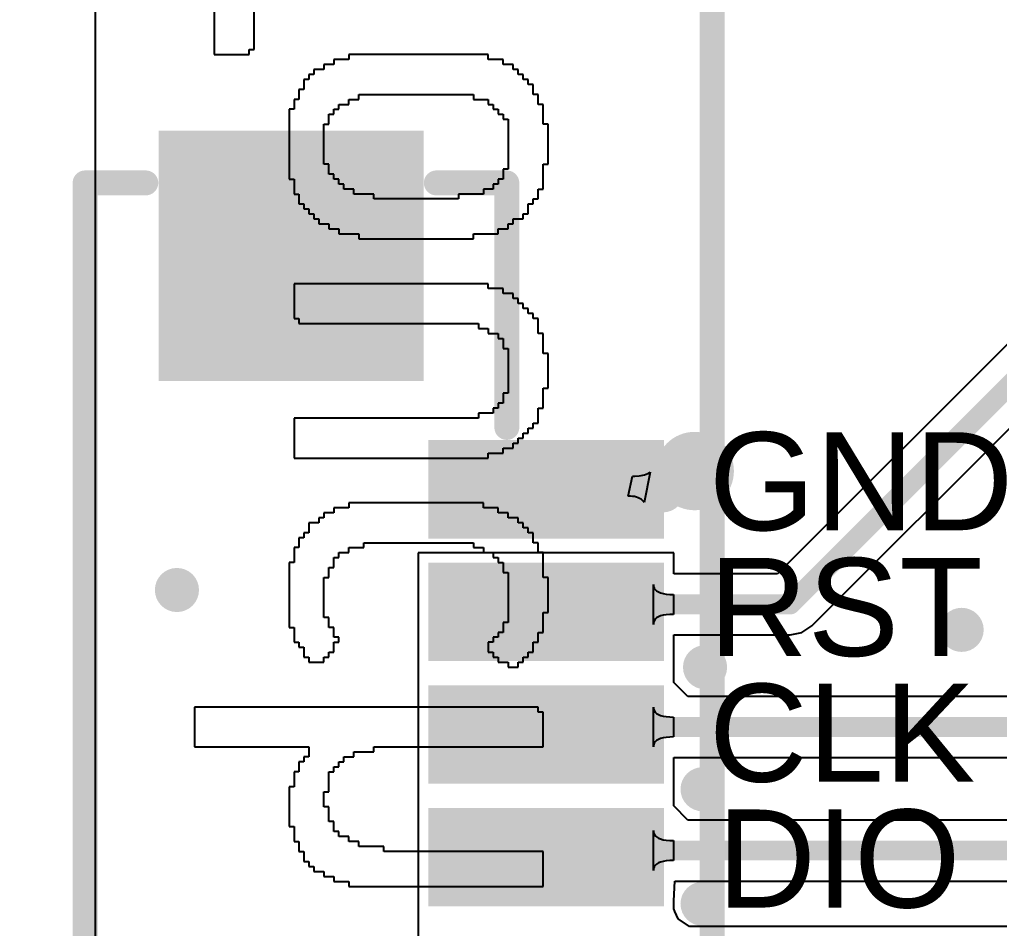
# Model space of a CAD drawing. Header units: millimetres. Extents: x -27 to 79, y -14 to 66.
# Drawn here: x -3.56 to 6.43, y 29.14 to 38.4 of the extents above; entities that cross this region are included whole.
import ezdxf

# ---------------------------------------------------------------- set-up
doc = ezdxf.new("R2010")
doc.units = ezdxf.units.MM
for name, color, linetype in [('BottomLayer', 5, 'Continuous'), ('BottomOverlay', 54, 'Continuous'), ('Mechanical15', 56, 'Continuous'), ('TopLayer', 1, 'Continuous'), ('TopOverlay', 2, 'Continuous'), ('TopPaste', 8, 'Continuous'), ('TopSolder', 216, 'Continuous'), ('ViaHoleLayer', 16, 'Continuous')]:
    doc.layers.add(name, color=color, linetype=linetype)
doc.styles.add('Arial', font='arial.ttf', dxfattribs={"height": 0.2})
doc.dimstyles.new('ISO-25', dxfattribs={"dimtxt": 2.5, "dimasz": 2.5, "dimexe": 1.25, "dimexo": 0.625, "dimtad": 1, "dimtxsty": 'Standard', "dimcen": 2.5, "dimadec": 0, "dimazin": 0, "dimtfac": 1, "dimtmove": 0, "dimatfit": 3, "dimfxl": 1, "dimarcsym": 0})

# ---------------------------------------------------------------- blocks, each defined once
blk = doc.blocks.new('*D3')
at = {"color": 0, "lineweight": -2, "transparency": 16777216}
for p, q in [((-0.625, 45), (-14.73, 45)), ((-13.48, 42.5), (-13.48, 2.5)), ((-0.625, 0), (-14.73, 0))]:
    blk.add_line(p, q, dxfattribs=at)
at = {"color": 0, "transparency": 16777216}
for points in [[(-13.8967, 42.5), (-13.0634, 42.5), (-13.48, 45)], [(-13.8967, 2.5), (-13.0634, 2.5), (-13.48, 0)]]:
    blk.add_solid(points, dxfattribs=at)
at = {"layer": 'Defpoints', "color": 0, "transparency": 16777216}
for p in [(0, 45), (0, 0), (-13.48, 0)]:
    blk.add_point(p, dxfattribs=at)
at = {"color": 0, "transparency": 16777216, "insert": (-15.355, 22.5), "char_height": 2.5, "attachment_point": 5, "rotation": 90}
blk.add_mtext('45', dxfattribs=at)
blk = doc.blocks.new('*D5')
at = {"color": 0, "lineweight": -2, "transparency": 16777216}
for p, q in [((-0.625, 47.7863), (-24.5995, 47.7863)), ((-23.3495, 45.2863), (-23.3495, -0.2863)), ((-0.625, -2.7863), (-24.5995, -2.7863))]:
    blk.add_line(p, q, dxfattribs=at)
at = {"color": 0, "transparency": 16777216}
for points in [[(-23.7662, 45.2863), (-22.9328, 45.2863), (-23.3495, 47.7863)], [(-23.7662, -0.2863), (-22.9328, -0.2863), (-23.3495, -2.7863)]]:
    blk.add_solid(points, dxfattribs=at)
at = {"layer": 'Defpoints', "color": 0, "transparency": 16777216}
for p in [(0, 47.7863), (-23.3495, -2.7863), (0, -2.7863)]:
    blk.add_point(p, dxfattribs=at)
at = {"color": 0, "transparency": 16777216, "insert": (-25.4328, 22.5), "char_height": 2.5, "attachment_point": 5, "rotation": 90}
blk.add_mtext('50,57', dxfattribs=at)

msp = doc.modelspace()

# ---------------------------------------------------------------- hatches: boundary and pattern name
at = {"layer": 'BottomLayer'}
h = msp.add_hatch(color=5, dxfattribs=at)
edge = h.paths.add_edge_path()
edge.add_arc((2.9957, 33.6027), 0.225, 0, 360)
h = msp.add_hatch(color=5, dxfattribs=at)
edge = h.paths.add_edge_path()
edge.add_arc((-1.9573, 32.5867), 0.225, 0, 360)
h = msp.add_hatch(color=5, dxfattribs=at)
edge = h.paths.add_edge_path()
edge.add_arc((6.0437, 32.1803), 0.225, 0, 360)
h = msp.add_hatch(color=5, dxfattribs=at)
edge = h.paths.add_edge_path()
edge.add_arc((3.4275, 31.7993), 0.225, 0, 360)
h = msp.add_hatch(color=5, dxfattribs=at)
edge = h.paths.add_edge_path()
edge.add_arc((3.4021, 30.5547), 0.225, 0, 360)
h = msp.add_hatch(color=5, dxfattribs=at)
edge = h.paths.add_edge_path()
edge.add_arc((3.4021, 29.3863), 0.225, 0, 360)
at = {"layer": 'TopLayer'}
for points in [[(0.4564, 37.1685), (0.4564, 34.8185), (-2.0436, 34.8185), (-2.0436, 37.1685)], [(2.9064, 34.0135), (2.9064, 33.2135), (0.7064, 33.2135), (0.7064, 34.0135)], [(2.9064, 32.7635), (2.9064, 31.9635), (0.7064, 31.9635), (0.7064, 32.7635)], [(2.9064, 31.5135), (2.9064, 30.7135), (0.7064, 30.7135), (0.7064, 31.5135)], [(2.9064, 30.2635), (2.9064, 29.4635), (0.7064, 29.4635), (0.7064, 30.2635)]]:
    msp.add_hatch(color=1, dxfattribs=at).paths.add_polyline_path(points)
h = msp.add_hatch(color=1, dxfattribs=at)
edge = h.paths.add_edge_path()
edge.add_arc((2.9957, 33.6027), 0.225, 0, 360)
h = msp.add_hatch(color=1, dxfattribs=at)
edge = h.paths.add_edge_path()
edge.add_arc((-1.9573, 32.5867), 0.225, 0, 360)
h = msp.add_hatch(color=1, dxfattribs=at)
edge = h.paths.add_edge_path()
edge.add_arc((6.0437, 32.1803), 0.225, 0, 360)
h = msp.add_hatch(color=1, dxfattribs=at)
edge = h.paths.add_edge_path()
edge.add_arc((3.4275, 31.7993), 0.225, 0, 360)
h = msp.add_hatch(color=1, dxfattribs=at)
edge = h.paths.add_edge_path()
edge.add_arc((3.4021, 30.5547), 0.225, 0, 360)
h = msp.add_hatch(color=1, dxfattribs=at)
edge = h.paths.add_edge_path()
edge.add_arc((3.4021, 29.3863), 0.225, 0, 360)
at = {"layer": 'TopPaste'}
for points in [[(0.4564, 37.1685), (0.4564, 34.8185), (-2.0436, 34.8185), (-2.0436, 37.1685)], [(2.9064, 34.0135), (2.9064, 33.2135), (0.7064, 33.2135), (0.7064, 34.0135)], [(2.9064, 32.7635), (2.9064, 31.9635), (0.7064, 31.9635), (0.7064, 32.7635)], [(2.9064, 31.5135), (2.9064, 30.7135), (0.7064, 30.7135), (0.7064, 31.5135)], [(2.9064, 30.2635), (2.9064, 29.4635), (0.7064, 29.4635), (0.7064, 30.2635)]]:
    msp.add_hatch(color=8, dxfattribs=at).paths.add_polyline_path(points)
at = {"layer": 'TopSolder'}
for points in [[(0.558, 37.2701), (0.558, 34.7169), (-2.1452, 34.7169), (-2.1452, 37.2701)], [(3.008, 34.1151), (3.008, 33.1119), (0.6048, 33.1119), (0.6048, 34.1151)], [(3.008, 32.8651), (3.008, 31.8619), (0.6048, 31.8619), (0.6048, 32.8651)], [(3.008, 31.6151), (3.008, 30.6119), (0.6048, 30.6119), (0.6048, 31.6151)], [(3.008, 30.3651), (3.008, 29.3619), (0.6048, 29.3619), (0.6048, 30.3651)]]:
    msp.add_hatch(color=216, dxfattribs=at).paths.add_polyline_path(points)
at = {"layer": 'ViaHoleLayer'}
h = msp.add_hatch(color=16, dxfattribs=at)
edge = h.paths.add_edge_path()
edge.add_arc((2.9957, 33.6027), 0.1, 0, 360)
h = msp.add_hatch(color=16, dxfattribs=at)
edge = h.paths.add_edge_path()
edge.add_arc((-1.9573, 32.5867), 0.1, 0, 360)
h = msp.add_hatch(color=16, dxfattribs=at)
edge = h.paths.add_edge_path()
edge.add_arc((6.0437, 32.1803), 0.1, 0, 360)
h = msp.add_hatch(color=16, dxfattribs=at)
edge = h.paths.add_edge_path()
edge.add_arc((3.4275, 31.7993), 0.1, 0, 360)
h = msp.add_hatch(color=16, dxfattribs=at)
edge = h.paths.add_edge_path()
edge.add_arc((3.4021, 30.5547), 0.1, 0, 360)
h = msp.add_hatch(color=16, dxfattribs=at)
edge = h.paths.add_edge_path()
edge.add_arc((3.4021, 29.3863), 0.1, 0, 360)

# ---------------------------------------------------------------- linework, layer by layer
at = {"layer": 'BottomLayer'}
msp.add_line((-2.7863, 0), (-2.7863, 45), dxfattribs=at)
at = {"layer": 'BottomOverlay'}
for p, q in [((-1.5763, 40.2829), (-1.5763, 38.0477)), ((-1.1699, 38.0985), (-1.1699, 38.9621)), ((-1.2207, 38.0477), (-1.2207, 38.0985)), ((-1.2207, 38.0985), (-1.1699, 38.0985)), ((-1.5763, 38.0477), (-1.2207, 38.0477)), ((-0.2047, 37.9969), (-0.3571, 37.9969)), ((-0.3571, 37.9969), (-0.3571, 37.9461)), ((1.2177, 38.0477), (-0.2047, 38.0477)), ((-0.2047, 38.0477), (-0.2047, 37.9969)), ((1.2177, 37.9969), (1.2177, 38.0477)), ((1.3701, 37.9969), (1.2177, 37.9969)), ((1.3701, 37.9461), (1.3701, 37.9969)), ((-0.4587, 37.8953), (-0.5603, 37.8953)), ((-0.5603, 37.8953), (-0.5603, 37.8445)), ((-0.3571, 37.9461), (-0.4587, 37.9461)), ((-0.4587, 37.9461), (-0.4587, 37.8953)), ((1.4717, 37.9461), (1.3701, 37.9461)), ((1.4717, 37.8953), (1.4717, 37.9461)), ((1.5225, 37.8953), (1.4717, 37.8953)), ((1.5225, 37.8445), (1.5225, 37.8953)), ((-0.6111, 37.7937), (-0.6619, 37.7937)), ((-0.6619, 37.7937), (-0.6619, 37.6921)), ((-0.5603, 37.8445), (-0.6111, 37.8445)), ((-0.6111, 37.8445), (-0.6111, 37.7937)), ((1.5733, 37.8445), (1.5225, 37.8445)), ((1.5733, 37.7937), (1.5733, 37.8445)), ((1.6241, 37.7937), (1.5733, 37.7937)), ((1.6241, 37.7429), (1.6241, 37.7937)), ((-0.6619, 37.6921), (-0.7127, 37.6921)), ((-0.7127, 37.6921), (-0.7127, 37.5905)), ((1.6749, 37.7429), (1.6241, 37.7429)), ((1.6749, 37.6413), (1.6749, 37.7429)), ((-0.7127, 37.5905), (-0.7635, 37.5905)), ((-0.7635, 37.5905), (-0.7635, 37.4889)), ((-0.2047, 37.5397), (-0.2047, 37.5905)), ((-0.2047, 37.5905), (-0.1031, 37.5905)), ((-0.1031, 37.5905), (-0.1031, 37.6413)), ((-0.1031, 37.6413), (1.0653, 37.6413)), ((1.0653, 37.6413), (1.0653, 37.5905)), ((1.0653, 37.5905), (1.2177, 37.5905)), ((1.2177, 37.5905), (1.2177, 37.5397)), ((1.7257, 37.6413), (1.6749, 37.6413)), ((1.7257, 37.5397), (1.7257, 37.6413)), ((-0.7635, 37.4889), (-0.8143, 37.4889)), ((-0.8143, 37.4889), (-0.8143, 36.7777)), ((-0.3571, 37.4381), (-0.3571, 37.4889)), ((-0.3571, 37.4889), (-0.3063, 37.4889)), ((-0.3063, 37.4889), (-0.3063, 37.5397)), ((-0.3063, 37.5397), (-0.2047, 37.5397)), ((1.2177, 37.5397), (1.2685, 37.5397)), ((1.2685, 37.5397), (1.2685, 37.4889)), ((1.2685, 37.4889), (1.3193, 37.4889)), ((1.3193, 37.4889), (1.3193, 37.4381)), ((1.7765, 37.5397), (1.7257, 37.5397)), ((1.7765, 37.3365), (1.7765, 37.5397)), ((-0.4079, 37.3365), (-0.4079, 37.4381)), ((-0.4079, 37.4381), (-0.3571, 37.4381)), ((1.3193, 37.4381), (1.3701, 37.4381)), ((1.3701, 37.4381), (1.3701, 37.3873)), ((1.3701, 37.3873), (1.4209, 37.3873)), ((1.4209, 37.3873), (1.4209, 36.8793)), ((-0.4587, 36.9301), (-0.4587, 37.3365)), ((-0.4587, 37.3365), (-0.4079, 37.3365)), ((1.8273, 37.3365), (1.7765, 37.3365)), ((1.8273, 36.9301), (1.8273, 37.3365)), ((-0.4079, 36.9301), (-0.4587, 36.9301)), ((-0.4079, 36.8285), (-0.4079, 36.9301)), ((1.4209, 36.8793), (1.3701, 36.8793)), ((1.3701, 36.8793), (1.3701, 36.7777)), ((1.7765, 36.6761), (1.7765, 36.9301)), ((1.7765, 36.9301), (1.8273, 36.9301)), ((-0.8143, 36.7777), (-0.7635, 36.7777)), ((-0.7635, 36.7777), (-0.7635, 36.6253)), ((-0.3571, 36.8285), (-0.4079, 36.8285)), ((-0.3571, 36.7777), (-0.3571, 36.8285)), ((-0.3063, 36.7777), (-0.3571, 36.7777)), ((-0.3063, 36.7269), (-0.3063, 36.7777)), ((1.3701, 36.7777), (1.3193, 36.7777)), ((1.3193, 36.7777), (1.3193, 36.7269)), ((-0.2555, 36.7269), (-0.3063, 36.7269)), ((-0.2555, 36.6761), (-0.2555, 36.7269)), ((-0.1539, 36.6761), (-0.2555, 36.6761)), ((-0.1539, 36.6253), (-0.1539, 36.6761)), ((1.2685, 36.6761), (1.1669, 36.6761)), ((1.1669, 36.6761), (1.1669, 36.6253)), ((1.3193, 36.7269), (1.2685, 36.7269)), ((1.2685, 36.7269), (1.2685, 36.6761)), ((1.7257, 36.5745), (1.7257, 36.6761)), ((1.7257, 36.6761), (1.7765, 36.6761)), ((-0.7635, 36.6253), (-0.7127, 36.6253)), ((-0.7127, 36.6253), (-0.7127, 36.5237)), ((0.0493, 36.6253), (-0.1539, 36.6253)), ((0.0493, 36.5745), (0.0493, 36.6253)), ((0.9129, 36.5745), (0.0493, 36.5745)), ((1.1669, 36.6253), (0.9129, 36.6253)), ((0.9129, 36.6253), (0.9129, 36.5745)), ((1.6749, 36.5237), (1.6749, 36.5745)), ((1.6749, 36.5745), (1.7257, 36.5745)), ((-0.7127, 36.5237), (-0.6619, 36.5237)), ((-0.6619, 36.5237), (-0.6619, 36.4729)), ((-0.6619, 36.4729), (-0.6111, 36.4729)), ((-0.6111, 36.4729), (-0.6111, 36.4221)), ((1.6241, 36.4221), (1.6241, 36.5237)), ((1.6241, 36.5237), (1.6749, 36.5237)), ((-0.6111, 36.4221), (-0.5603, 36.4221)), ((-0.5603, 36.4221), (-0.5603, 36.3713)), ((-0.5603, 36.3713), (-0.5095, 36.3713)), ((-0.5095, 36.3713), (-0.5095, 36.3205)), ((1.4717, 36.3205), (1.4717, 36.3713)), ((1.4717, 36.3713), (1.5733, 36.3713)), ((1.5733, 36.3713), (1.5733, 36.4221)), ((1.5733, 36.4221), (1.6241, 36.4221)), ((-0.5095, 36.3205), (-0.4079, 36.3205)), ((-0.4079, 36.3205), (-0.4079, 36.2697)), ((-0.4079, 36.2697), (-0.3063, 36.2697)), ((-0.3063, 36.2697), (-0.3063, 36.2189)), ((1.3193, 36.2189), (1.3193, 36.2697)), ((1.3193, 36.2697), (1.4209, 36.2697)), ((1.4209, 36.2697), (1.4209, 36.3205)), ((1.4209, 36.3205), (1.4717, 36.3205)), ((-0.3063, 36.2189), (-0.1031, 36.2189)), ((-0.1031, 36.2189), (-0.1031, 36.1681)), ((-0.1031, 36.1681), (1.0653, 36.1681)), ((1.0653, 36.1681), (1.0653, 36.2189)), ((1.0653, 36.2189), (1.3193, 36.2189)), ((1.2177, 35.7109), (-0.7635, 35.7109)), ((-0.7635, 35.7109), (-0.7635, 35.3553)), ((1.2177, 35.6601), (1.2177, 35.7109)), ((1.3701, 35.6601), (1.2177, 35.6601)), ((1.3701, 35.6093), (1.3701, 35.6601)), ((1.4717, 35.6093), (1.3701, 35.6093)), ((1.4717, 35.5585), (1.4717, 35.6093)), ((1.5225, 35.5585), (1.4717, 35.5585)), ((1.5225, 35.5077), (1.5225, 35.5585)), ((1.5733, 35.5077), (1.5225, 35.5077)), ((1.5733, 35.4569), (1.5733, 35.5077)), ((1.6241, 35.4569), (1.5733, 35.4569)), ((1.6241, 35.4061), (1.6241, 35.4569)), ((1.6749, 35.4061), (1.6241, 35.4061)), ((1.6749, 35.3553), (1.6749, 35.4061)), ((-0.7635, 35.3553), (-0.7127, 35.3553)), ((-0.7127, 35.3553), (-0.7127, 35.3045)), ((-0.7127, 35.3045), (1.1161, 35.3045)), ((1.1161, 35.3045), (1.1161, 35.2537)), ((1.7257, 35.3553), (1.6749, 35.3553)), ((1.7257, 35.2029), (1.7257, 35.3553)), ((1.1161, 35.2537), (1.2177, 35.2537)), ((1.2177, 35.2537), (1.2177, 35.2029)), ((1.2177, 35.2029), (1.3193, 35.2029)), ((1.3193, 35.2029), (1.3193, 35.1521)), ((1.7765, 35.2029), (1.7257, 35.2029)), ((1.7765, 34.9997), (1.7765, 35.2029)), ((1.3193, 35.1521), (1.3701, 35.1521)), ((1.3701, 35.1521), (1.3701, 35.0505)), ((1.3701, 35.0505), (1.4209, 35.0505)), ((1.4209, 35.0505), (1.4209, 34.5933)), ((1.8273, 34.9997), (1.7765, 34.9997)), ((1.8273, 34.6441), (1.8273, 34.9997)), ((1.4209, 34.5933), (1.3701, 34.5933)), ((1.3701, 34.5933), (1.3701, 34.4917)), ((1.7765, 34.4409), (1.7765, 34.6441)), ((1.7765, 34.6441), (1.8273, 34.6441)), ((1.3701, 34.4917), (1.3193, 34.4917)), ((1.3193, 34.4917), (1.3193, 34.4409)), ((1.2685, 34.3901), (1.1161, 34.3901)), ((1.1161, 34.3901), (1.1161, 34.3393)), ((1.3193, 34.4409), (1.2685, 34.4409)), ((1.2685, 34.4409), (1.2685, 34.3901)), ((1.7257, 34.2885), (1.7257, 34.4409)), ((1.7257, 34.4409), (1.7765, 34.4409)), ((1.1161, 34.3393), (-0.7635, 34.3393)), ((-0.7635, 34.3393), (-0.7635, 34.2885)), ((-0.7635, 34.2885), (-0.7635, 34.2377)), ((1.6749, 34.2377), (1.6749, 34.2885)), ((1.6749, 34.2885), (1.7257, 34.2885)), ((-0.7635, 34.2377), (-0.7635, 33.9329)), ((1.5733, 34.1361), (1.5733, 34.1869)), ((1.5733, 34.1869), (1.6241, 34.1869)), ((1.6241, 34.1869), (1.6241, 34.2377)), ((1.6241, 34.2377), (1.6749, 34.2377)), ((1.4717, 34.0345), (1.4717, 34.0853)), ((1.4717, 34.0853), (1.5225, 34.0853)), ((1.5225, 34.0853), (1.5225, 34.1361)), ((1.5225, 34.1361), (1.5733, 34.1361)), ((1.2177, 33.9329), (1.2177, 33.9837)), ((1.2177, 33.9837), (1.3701, 33.9837)), ((1.3701, 33.9837), (1.3701, 34.0345)), ((1.3701, 34.0345), (1.4717, 34.0345)), ((-0.7635, 33.9329), (1.2177, 33.9329)), ((-0.1539, 33.4757), (-0.2047, 33.4757)), ((-0.2047, 33.4757), (-0.2047, 33.4249)), ((1.1669, 33.4757), (-0.1539, 33.4757)), ((1.1669, 33.4249), (1.1669, 33.4757)), ((-0.3571, 33.3741), (-0.4587, 33.3741)), ((-0.4587, 33.3741), (-0.4587, 33.3233)), ((-0.2047, 33.4249), (-0.3571, 33.4249)), ((-0.3571, 33.4249), (-0.3571, 33.3741)), ((1.3193, 33.4249), (1.1669, 33.4249)), ((1.3193, 33.3741), (1.3193, 33.4249)), ((1.4209, 33.3741), (1.3193, 33.3741)), ((1.4209, 33.3233), (1.4209, 33.3741)), ((-0.5095, 33.2725), (-0.6111, 33.2725)), ((-0.6111, 33.2725), (-0.6111, 33.1709)), ((-0.4587, 33.3233), (-0.5095, 33.3233)), ((-0.5095, 33.3233), (-0.5095, 33.2725)), ((1.5225, 33.3233), (1.4209, 33.3233)), ((1.5225, 33.2725), (1.5225, 33.3233)), ((1.5733, 33.2725), (1.5225, 33.2725)), ((1.5733, 33.2217), (1.5733, 33.2725)), ((-0.6111, 33.1709), (-0.6619, 33.1709)), ((-0.6619, 33.1709), (-0.6619, 33.1201)), ((1.6241, 33.2217), (1.5733, 33.2217)), ((1.6241, 33.1709), (1.6241, 33.2217)), ((1.6749, 33.1709), (1.6241, 33.1709)), ((1.6749, 33.0693), (1.6749, 33.1709)), ((-0.6619, 33.1201), (-0.7127, 33.1201)), ((-0.7127, 33.1201), (-0.7127, 33.0185)), ((-0.0523, 33.0185), (-0.0523, 33.0693)), ((-0.0523, 33.0693), (1.0653, 33.0693)), ((1.0653, 33.0693), (1.0653, 33.0185)), ((1.7257, 33.0693), (1.6749, 33.0693)), ((1.7257, 32.9677), (1.7257, 33.0693)), ((-0.7127, 33.0185), (-0.7635, 33.0185)), ((-0.7635, 33.0185), (-0.7635, 32.8661)), ((-0.2047, 32.9677), (-0.2047, 33.0185)), ((-0.2047, 33.0185), (-0.0523, 33.0185)), ((1.0653, 33.0185), (1.1669, 33.0185)), ((1.1669, 33.0185), (1.1669, 32.9677)), ((-0.3571, 32.8153), (-0.3571, 32.9169)), ((-0.3571, 32.9169), (-0.3063, 32.9169)), ((-0.3063, 32.9169), (-0.3063, 32.9677)), ((-0.3063, 32.9677), (-0.2047, 32.9677)), ((1.1669, 32.9677), (1.2685, 32.9677)), ((1.2685, 32.9677), (1.2685, 32.9169)), ((1.2685, 32.9169), (1.3193, 32.9169)), ((1.3193, 32.9169), (1.3193, 32.8661)), ((1.7765, 32.9677), (1.7257, 32.9677)), ((1.7765, 32.7137), (1.7765, 32.9677)), ((-0.7635, 32.8661), (-0.8143, 32.8661)), ((-0.8143, 32.8661), (-0.8143, 32.2057)), ((-0.4079, 32.7137), (-0.4079, 32.8153)), ((-0.4079, 32.8153), (-0.3571, 32.8153)), ((1.3193, 32.8661), (1.3701, 32.8661)), ((1.3701, 32.8661), (1.3701, 32.7645)), ((-0.4587, 32.3073), (-0.4587, 32.7137)), ((-0.4587, 32.7137), (-0.4079, 32.7137)), ((1.3701, 32.7645), (1.4209, 32.7645)), ((1.4209, 32.7645), (1.4209, 32.2565)), ((1.8273, 32.7137), (1.7765, 32.7137)), ((1.8273, 32.3581), (1.8273, 32.7137)), ((-0.4079, 32.3073), (-0.4587, 32.3073)), ((-0.4079, 32.2057), (-0.4079, 32.3073)), ((1.7765, 32.1549), (1.7765, 32.3581)), ((1.7765, 32.3581), (1.8273, 32.3581)), ((-0.8143, 32.2057), (-0.7635, 32.2057)), ((-0.7635, 32.2057), (-0.7635, 32.0533)), ((-0.3571, 32.2057), (-0.4079, 32.2057)), ((-0.3571, 32.1041), (-0.3571, 32.2057)), ((1.4209, 32.2565), (1.3701, 32.2565)), ((1.3701, 32.2565), (1.3701, 32.1549)), ((-0.3063, 32.1041), (-0.3571, 32.1041)), ((-0.3063, 32.0533), (-0.3063, 32.1041)), ((1.3193, 32.1041), (1.2685, 32.1041)), ((1.2685, 32.1041), (1.2685, 32.0533)), ((1.3701, 32.1549), (1.3193, 32.1549)), ((1.3193, 32.1549), (1.3193, 32.1041)), ((1.7257, 32.0533), (1.7257, 32.1549)), ((1.7257, 32.1549), (1.7765, 32.1549)), ((-0.7635, 32.0533), (-0.7127, 32.0533)), ((-0.7127, 32.0533), (-0.7127, 32.0025)), ((-0.7127, 32.0025), (-0.6619, 32.0025)), ((-0.6619, 32.0025), (-0.6619, 31.9009)), ((-0.3571, 31.9517), (-0.3571, 32.0533)), ((-0.3571, 32.0533), (-0.3063, 32.0533)), ((1.2685, 32.0533), (1.2177, 32.0533)), ((1.2177, 32.0533), (1.2177, 31.9517)), ((1.6749, 31.9517), (1.6749, 32.0533)), ((1.6749, 32.0533), (1.7257, 32.0533)), ((-0.6619, 31.9009), (-0.6111, 31.9009)), ((-0.6111, 31.9009), (-0.6111, 31.8501)), ((-0.4587, 31.8501), (-0.4587, 31.9009)), ((-0.4587, 31.9009), (-0.4079, 31.9009)), ((-0.4079, 31.9009), (-0.4079, 31.9517)), ((-0.4079, 31.9517), (-0.3571, 31.9517)), ((1.2177, 31.9517), (1.2685, 31.9517)), ((1.2685, 31.9517), (1.2685, 31.9009)), ((1.2685, 31.9009), (1.3193, 31.9009)), ((1.3193, 31.9009), (1.3193, 31.8501)), ((1.5733, 31.8501), (1.5733, 31.9009)), ((1.5733, 31.9009), (1.6241, 31.9009)), ((1.6241, 31.9009), (1.6241, 31.9517)), ((1.6241, 31.9517), (1.6749, 31.9517)), ((-0.6111, 31.8501), (-0.4587, 31.8501)), ((1.3193, 31.8501), (1.4209, 31.8501)), ((1.4209, 31.8501), (1.4209, 31.7993)), ((1.4209, 31.7993), (1.5225, 31.7993)), ((1.5225, 31.7993), (1.5225, 31.8501)), ((1.5225, 31.8501), (1.5733, 31.8501)), ((0.9129, 31.3929), (-1.7795, 31.3929)), ((-1.7795, 31.3929), (-1.7795, 30.9865)), ((0.9637, 31.3929), (0.9129, 31.3929)), ((1.7257, 31.3929), (0.9637, 31.3929)), ((1.7257, 31.3421), (1.7257, 31.3929)), ((1.7765, 31.3421), (1.7257, 31.3421)), ((1.7765, 30.9865), (1.7765, 31.3421)), ((-1.7795, 30.9865), (-0.6111, 30.9865)), ((-0.6111, 30.9865), (-0.6111, 30.8849)), ((0.0493, 30.9357), (0.0493, 30.9865)), ((0.0493, 30.9865), (1.7765, 30.9865)), ((-0.6111, 30.8849), (-0.6619, 30.8849)), ((-0.6619, 30.8849), (-0.6619, 30.8341)), ((-0.2555, 30.8341), (-0.2555, 30.8849)), ((-0.2555, 30.8849), (-0.1539, 30.8849)), ((-0.1539, 30.8849), (-0.1539, 30.9357)), ((-0.1539, 30.9357), (0.0493, 30.9357)), ((-0.6619, 30.8341), (-0.7127, 30.8341)), ((-0.7127, 30.8341), (-0.7127, 30.7325)), ((-0.3571, 30.7325), (-0.3571, 30.7833)), ((-0.3571, 30.7833), (-0.3063, 30.7833)), ((-0.3063, 30.7833), (-0.3063, 30.8341)), ((-0.3063, 30.8341), (-0.2555, 30.8341)), ((-0.7127, 30.7325), (-0.7635, 30.7325)), ((-0.7635, 30.7325), (-0.7635, 30.5801)), ((-0.4079, 30.5293), (-0.4079, 30.7325)), ((-0.4079, 30.7325), (-0.3571, 30.7325)), ((-0.7635, 30.5801), (-0.8143, 30.5801)), ((-0.8143, 30.5801), (-0.8143, 30.1737)), ((-0.4587, 30.3769), (-0.4587, 30.5293)), ((-0.4587, 30.5293), (-0.4079, 30.5293)), ((-0.4079, 30.3769), (-0.4587, 30.3769)), ((-0.4079, 30.2245), (-0.4079, 30.3769)), ((-0.8143, 30.1737), (-0.7635, 30.1737)), ((-0.7635, 30.1737), (-0.7635, 30.0213)), ((-0.3571, 30.2245), (-0.4079, 30.2245)), ((-0.3571, 30.1229), (-0.3571, 30.2245)), ((-0.3063, 30.1229), (-0.3571, 30.1229)), ((-0.3063, 30.0721), (-0.3063, 30.1229)), ((-0.2047, 30.0721), (-0.3063, 30.0721)), ((-0.2047, 30.0213), (-0.2047, 30.0721)), ((-0.7635, 30.0213), (-0.7127, 30.0213)), ((-0.7127, 30.0213), (-0.7127, 29.9197)), ((-0.1031, 30.0213), (-0.2047, 30.0213)), ((-0.1031, 29.9705), (-0.1031, 30.0213)), ((-0.7127, 29.9197), (-0.6619, 29.9197)), ((-0.6619, 29.9197), (-0.6619, 29.8181)), ((0.1509, 29.9705), (-0.1031, 29.9705)), ((0.1509, 29.9197), (0.1509, 29.9705)), ((1.7765, 29.9197), (0.1509, 29.9197)), ((1.7765, 29.5641), (1.7765, 29.9197)), ((-0.6619, 29.8181), (-0.6111, 29.8181)), ((-0.6111, 29.8181), (-0.6111, 29.7673)), ((-0.6111, 29.7673), (-0.5603, 29.7673)), ((-0.5603, 29.7673), (-0.5603, 29.7165)), ((-0.5603, 29.7165), (-0.4587, 29.7165)), ((-0.4587, 29.7165), (-0.4587, 29.6657)), ((-0.4587, 29.6657), (-0.3571, 29.6657)), ((-0.3571, 29.6657), (-0.3571, 29.6149)), ((-0.3571, 29.6149), (-0.2047, 29.6149)), ((-0.2047, 29.6149), (-0.2047, 29.5641)), ((-0.2047, 29.5641), (1.7765, 29.5641))]:
    msp.add_line(p, q, dxfattribs=at)
at = {"layer": 'BottomOverlay', "const_width": 0.254}
msp.add_lwpolyline([(3.5, -2.5), (3.5, 47.5)], dxfattribs=at)
at = {"layer": 'Mechanical15'}
for points, const_width in [([(3.5217, 33.7999, 1), (3.1219, 33.7999, 1)], 0.4), ([(3.0219, 33.7999, 1), (3.2219, 33.7999, 1)], 0.2), ([(3.4217, 33.7999, 1), (3.6217, 33.7999, 1)], 0.2)]:
    msp.add_lwpolyline(points, format="xyb", close=True, dxfattribs=dict(at, const_width=const_width))
at = {"layer": 'TopLayer'}
for p, q in [((-2.7863, 14.9248), (-2.7863, 45)), ((7.6781, 36.2608), (4.1677, 32.7504)), ((4.5162, 32.2199), (8.0266, 35.7303)), ((2.8684, 33.7882), (2.8076, 33.4792)), ((2.8113, 33.7623), (2.8275, 33.7676)), ((2.8275, 33.7676), (2.8424, 33.7737)), ((2.8424, 33.7737), (2.856, 33.7805)), ((2.856, 33.7805), (2.8684, 33.7882)), ((2.6433, 33.5446), (2.6887, 33.7478)), ((2.6887, 33.7478), (2.7122, 33.7482)), ((2.7122, 33.7482), (2.7556, 33.7514)), ((2.7556, 33.7514), (2.7754, 33.7542)), ((2.7754, 33.7542), (2.8113, 33.7623)), ((2.6668, 33.5439), (2.6433, 33.5446)), ((2.6887, 33.5419), (2.6668, 33.5439)), ((2.709, 33.5387), (2.6887, 33.5419)), ((2.7278, 33.5341), (2.709, 33.5387)), ((2.745, 33.5282), (2.7278, 33.5341)), ((2.7607, 33.521), (2.745, 33.5282)), ((2.7747, 33.5125), (2.7607, 33.521)), ((2.7873, 33.5027), (2.7747, 33.5125)), ((2.7982, 33.4916), (2.7873, 33.5027)), ((2.8076, 33.4792), (2.7982, 33.4916)), ((3.1096, 32.9667), (0.5032, 32.9667)), ((0.5032, 32.9667), (0.5032, 31.9199)), ((3.1096, 32.7504), (3.1096, 32.9667)), ((4.1677, 32.7504), (3.1096, 32.7504)), ((2.9003, 32.2365), (2.9003, 32.6429)), ((2.9003, 32.6429), (2.9024, 32.6235)), ((2.9024, 32.6235), (2.9086, 32.6063)), ((2.9086, 32.6063), (2.9189, 32.591)), ((2.9189, 32.591), (2.9333, 32.5778)), ((2.9333, 32.5778), (2.9519, 32.5667)), ((2.9519, 32.5667), (2.9746, 32.5575)), ((2.9746, 32.5575), (3.0014, 32.5504)), ((3.0014, 32.5504), (3.0323, 32.5453)), ((3.0323, 32.5453), (3.0674, 32.5423)), ((3.0674, 32.5423), (3.1066, 32.5413)), ((3.1066, 32.5413), (3.1066, 32.3381)), ((2.9086, 32.273), (2.9024, 32.2558)), ((2.9189, 32.2883), (2.9086, 32.273)), ((2.9333, 32.3015), (2.9189, 32.2883)), ((2.9519, 32.3127), (2.9333, 32.3015)), ((2.9746, 32.3218), (2.9519, 32.3127)), ((3.0014, 32.3289), (2.9746, 32.3218)), ((3.0323, 32.334), (3.0014, 32.3289)), ((3.0674, 32.337), (3.0323, 32.334)), ((3.1066, 32.3381), (3.0674, 32.337)), ((2.9024, 32.2558), (2.9003, 32.2365)), ((4.4154, 32.1525), (4.5162, 32.2199)), ((3.1096, 31.9199), (3.1096, 32.1289)), ((3.1096, 32.1289), (4.2965, 32.1289)), ((4.2965, 32.1289), (4.4154, 32.1525)), ((0.5032, 31.9199), (0.5032, 31.7603)), ((3.1096, 31.7167), (3.1096, 31.9199)), ((0.5032, 31.7603), (0.5032, 31.5571)), ((3.1096, 31.6441), (3.1096, 31.7167)), ((3.2533, 31.5004), (3.1096, 31.6441)), ((0.5032, 31.5571), (0.5032, 30.6699)), ((7.2582, 31.5004), (3.2533, 31.5004)), ((2.9003, 30.9865), (2.9003, 31.3929)), ((2.9003, 31.3929), (2.9024, 31.3735)), ((2.9024, 31.3735), (2.9086, 31.3563)), ((2.9086, 31.3563), (2.9189, 31.341)), ((2.9189, 31.341), (2.9333, 31.3278)), ((2.9333, 31.3278), (2.9519, 31.3167)), ((2.9519, 31.3167), (2.9746, 31.3075)), ((2.9746, 31.3075), (3.0014, 31.3004)), ((3.0014, 31.3004), (3.0323, 31.2953)), ((3.0323, 31.2953), (3.0674, 31.2923)), ((3.0674, 31.2923), (3.1066, 31.2913)), ((3.1066, 31.2913), (3.1066, 31.0881)), ((2.9746, 31.0718), (2.9519, 31.0627)), ((3.0014, 31.0789), (2.9746, 31.0718)), ((3.0323, 31.084), (3.0014, 31.0789)), ((3.0674, 31.087), (3.0323, 31.084)), ((3.1066, 31.0881), (3.0674, 31.087)), ((2.9024, 31.0058), (2.9003, 30.9865)), ((2.9086, 31.023), (2.9024, 31.0058)), ((2.9189, 31.0383), (2.9086, 31.023)), ((2.9333, 31.0515), (2.9189, 31.0383)), ((2.9519, 31.0627), (2.9333, 31.0515)), ((3.1096, 30.6699), (3.1096, 30.8789)), ((3.1096, 30.8789), (7.2617, 30.8789)), ((0.5032, 30.6699), (0.5032, 30.5103)), ((3.1096, 30.4667), (3.1096, 30.6699)), ((0.5032, 30.5103), (0.5032, 30.3071)), ((3.1096, 30.3841), (3.1096, 30.4667)), ((3.2533, 30.2404), (3.1096, 30.3841)), ((0.5032, 30.3071), (0.5032, 29.4199)), ((7.2654, 30.2404), (3.2533, 30.2404)), ((2.9003, 29.7265), (2.9003, 30.1329)), ((2.9003, 30.1329), (2.9024, 30.1135)), ((2.9024, 30.1135), (2.9086, 30.0963)), ((2.9086, 30.0963), (2.9189, 30.081)), ((2.9189, 30.081), (2.9333, 30.0678)), ((2.9333, 30.0678), (2.9519, 30.0567)), ((2.9519, 30.0567), (2.9746, 30.0475)), ((2.9746, 30.0475), (3.0014, 30.0404)), ((3.0014, 30.0404), (3.0323, 30.0353)), ((3.0323, 30.0353), (3.0674, 30.0323)), ((3.0674, 30.0323), (3.1066, 30.0313)), ((3.1066, 30.0313), (3.1066, 29.8281)), ((2.9189, 29.7783), (2.9086, 29.763)), ((2.9333, 29.7915), (2.9189, 29.7783)), ((2.9519, 29.8027), (2.9333, 29.7915)), ((2.9746, 29.8118), (2.9519, 29.8027)), ((3.0014, 29.8189), (2.9746, 29.8118)), ((3.0323, 29.824), (3.0014, 29.8189)), ((3.0674, 29.827), (3.0323, 29.824)), ((3.1066, 29.8281), (3.0674, 29.827)), ((2.9024, 29.7458), (2.9003, 29.7265)), ((2.9086, 29.763), (2.9024, 29.7458)), ((3.1096, 29.4157), (3.1198, 29.6189)), ((3.1198, 29.6189), (7.2555, 29.6189)), ((0.5032, 29.4199), (0.5032, 29.2603)), ((3.1096, 29.3364), (3.1096, 29.4157)), ((3.1186, 29.307), (3.1096, 29.3364)), ((3.1525, 29.2323), (3.1186, 29.307)), ((0.5032, 29.2603), (0.5032, 29.0571)), ((3.2695, 29.1558), (3.1525, 29.2323)), ((7.7956, 29.1558), (3.2695, 29.1558))]:
    msp.add_line(p, q, dxfattribs=at)
at = {"layer": 'TopLayer', "const_width": 0.2032}
for points in [[(4.2965, 32.4397), (7.8979, 36.0411)], [(2.0342, 33.6897), (2.0777, 33.6462)], [(2.0777, 33.6462), (2.9522, 33.6462)], [(2.9522, 33.6462), (2.9957, 33.6027)], [(2.0342, 32.4397), (4.2965, 32.4397)], [(2.0342, 31.1897), (7.5677, 31.1897)], [(2.0342, 29.9397), (2.0442, 29.9297)], [(2.0442, 29.9297), (7.5577, 29.9297)]]:
    msp.add_lwpolyline(points, dxfattribs=at)
at = {"layer": 'TopLayer', "const_width": 0.1016}
for points in [[(1.9834, 33.6897, 1), (2.085, 33.6897, 1)], [(2.0269, 33.6462, 1), (2.1285, 33.6462, 1)], [(2.0269, 33.6462, 1), (2.1285, 33.6462, 1)], [(2.9014, 33.6462, 1), (3.003, 33.6462, 1)], [(2.9014, 33.6462, 1), (3.003, 33.6462, 1)], [(2.9449, 33.6027, 1), (3.0465, 33.6027, 1)], [(1.9834, 32.4397, 1), (2.085, 32.4397, 1)], [(4.2457, 32.4397, 1), (4.3473, 32.4397, 1)], [(4.2457, 32.4397, 1), (4.3473, 32.4397, 1)], [(1.9834, 31.1897, 1), (2.085, 31.1897, 1)], [(1.9834, 29.9397, 1), (2.085, 29.9397, 1)], [(1.9934, 29.9297, 1), (2.095, 29.9297, 1)], [(1.9934, 29.9297, 1), (2.095, 29.9297, 1)]]:
    msp.add_lwpolyline(points, format="xyb", close=True, dxfattribs=at)
at = {"layer": 'TopOverlay', "const_width": 0.254}
for points in [[(-2.8936, 36.7385), (-2.2747, 36.7385)], [(-2.8936, 25.4884), (-2.8936, 36.7385)], [(0.6876, 36.7385), (0.7064, 36.7385)], [(0.6876, 36.7385), (1.4064, 36.7385)], [(1.4064, 34.2446), (1.4064, 36.7385)]]:
    msp.add_lwpolyline(points, dxfattribs=at)
at = {"layer": 'TopOverlay', "const_width": 0.127}
for points in [[(-2.9571, 36.7385, 1), (-2.8301, 36.7385, 1)], [(-2.9571, 36.7385, 1), (-2.8301, 36.7385, 1)], [(-2.3382, 36.7385, 1), (-2.2112, 36.7385, 1)], [(0.6241, 36.7385, 1), (0.7511, 36.7385, 1)], [(0.6241, 36.7385, 1), (0.7511, 36.7385, 1)], [(0.6429, 36.7385, 1), (0.7699, 36.7385, 1)], [(1.3429, 36.7385, 1), (1.4699, 36.7385, 1)], [(1.3429, 36.7385, 1), (1.4699, 36.7385, 1)], [(1.3429, 34.2446, 1), (1.4699, 34.2446, 1)]]:
    msp.add_lwpolyline(points, format="xyb", close=True, dxfattribs=at)

# ---------------------------------------------------------------- texts
at = {"layer": 'TopOverlay', "style": 'Arial'}
for s, p in [('GND', (3.4661, 33.1963)), ('RST', (3.4661, 31.9136)), ('CLK', (3.4661, 30.6309)), ('DIO', (3.5495, 29.3482))]:
    msp.add_text(s, height=1, dxfattribs=at).set_placement(p)

# ---------------------------------------------------------------- dimensions: what is measured, and where the dimension line sits
for base, p1, p2, picture, middle in [((-23.3495, -2.7863), (0, 47.7863), (0, -2.7863), '*D5', (-25.4328, 22.5)), ((-13.48, 0), (0, 45), (0, 0), '*D3', (-15.355, 22.5))]:
    dim = msp.add_linear_dim(base=base, p1=p1, p2=p2, angle=90, dimstyle='ISO-25')
    dim.commit()
    dim.dimension.update_dxf_attribs({"geometry": picture, "text_midpoint": middle})

doc.saveas('drawing.dxf')
